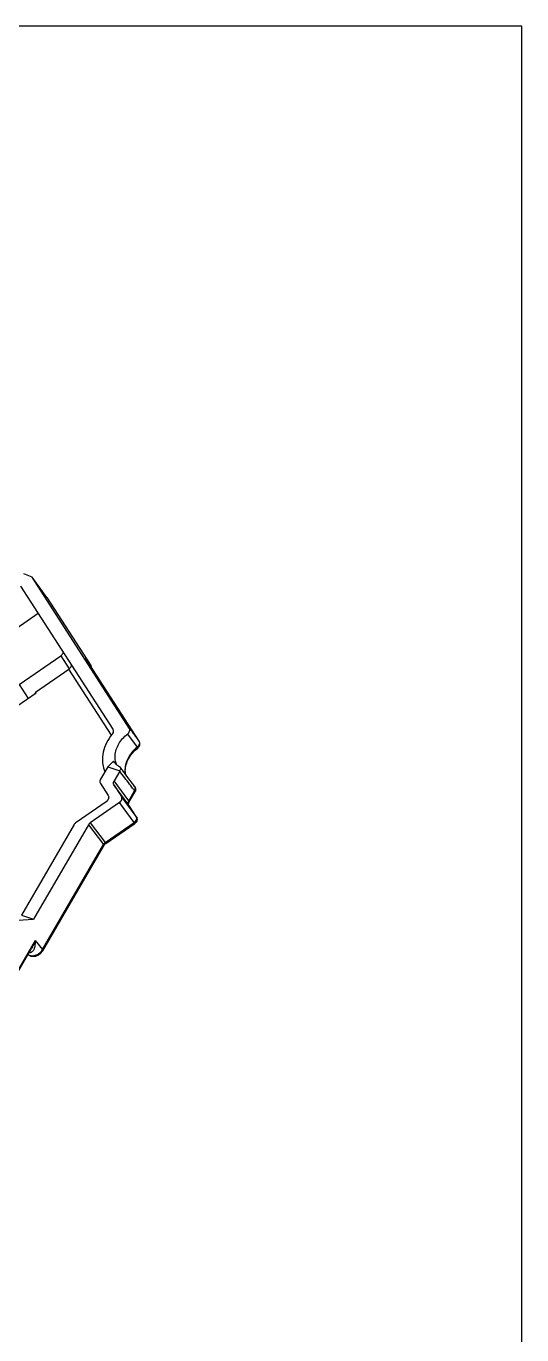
# Model space of a CAD drawing. Header units: inches. Extents: x 164842 to 166038, y -53074 to -52229.
# Drawn here: x 165028.2 to 165067.6, y -52897.9 to -52793.9 of the extents above; entities that cross this region are included whole.
import ezdxf

# ---------------------------------------------------------------- set-up
doc = ezdxf.new("R2010")
doc.units = ezdxf.units.IN
doc.header["$LTSCALE"] = 2
doc.header["$MEASUREMENT"] = 0
doc.layers.get('0').update_dxf_attribs({"linetype": 'CONTINUOUS'})
doc.layers.add('A', color=7, linetype='CONTINUOUS')

msp = doc.modelspace()

# ---------------------------------------------------------------- linework, layer by layer
at = {"color": 7, "linetype": 'Continuous'}
for p, q in [((165028.614, -52837.664), (165027.968, -52837.395)), ((165027.694, -52838.383), (165035.03, -52849.755)), ((165029.799, -52839.274), (165028.614, -52837.664)), ((165036.348, -52849.652), (165028.614, -52837.664)), ((165029.804, -52839.282), (165029.799, -52839.274)), ((165029.799, -52839.274), (165033.28, -52844.67)), ((165029.092, -52840.55), (165021.05, -52846.116)), ((165027.586, -52846.196), (165030.893, -52843.907)), ((165030.893, -52843.907), (165031.57, -52844.956)), ((165032.86, -52844.099), (165033.274, -52844.661)), ((165032.86, -52844.099), (165032.885, -52844.138)), ((165037.122, -52850.705), (165032.86, -52844.099)), ((165033.28, -52844.67), (165033.275, -52844.663)), ((165028.903, -52846.801), (165031.547, -52844.971)), ((165034.933, -52850.219), (165031.547, -52844.971)), ((165022.998, -52850.964), (165028.937, -52846.854)), ((165027.586, -52846.196), (165028.302, -52847.293)), ((165028.937, -52846.854), (165028.903, -52846.801)), ((165036.209, -52850.13), (165036.979, -52851.171)), ((165037.117, -52850.697), (165037.122, -52850.705)), ((165034.641, -52852.732), (165034.06, -52853.73)), ((165035.092, -52852.274), (165034.641, -52852.732)), ((165034.641, -52852.732), (165035.597, -52853.056)), ((165035.174, -52852.402), (165035.092, -52852.274)), ((165035.587, -52853.074), (165035.141, -52853.84)), ((165035.637, -52852.788), (165035.565, -52852.727)), ((165034.049, -52854.067), (165034.668, -52855.015)), ((165036.304, -52855.772), (165035.129, -52854.177)), ((165035.129, -52854.177), (165035.726, -52855.09)), ((165036.316, -52855.436), (165035.141, -52853.84)), ((165036.895, -52856.677), (165035.726, -52855.09)), ((165036.316, -52855.436), (165036.772, -52854.652)), ((165036.343, -52855.528), (165036.799, -52854.744)), ((165034.51, -52855.508), (165032.12, -52857.162)), ((165035.568, -52855.583), (165033.25, -52857.187)), ((165036.738, -52857.17), (165035.568, -52855.583)), ((165036.304, -52855.772), (165036.309, -52855.779)), ((165036.9, -52856.684), (165036.304, -52855.772)), ((165033.25, -52857.187), (165034.436, -52858.763)), ((165034.436, -52858.763), (165036.738, -52857.17)), ((165034.491, -52858.827), (165036.792, -52857.234)), ((165036.895, -52856.677), (165036.9, -52856.684)), ((165031.974, -52857.318), (165027.778, -52864.535)), ((165033.104, -52857.344), (165028.735, -52864.859)), ((165033.104, -52857.344), (165034.29, -52858.919)), ((165029.438, -52867.266), (165034.29, -52858.919)), ((165029.465, -52867.358), (165034.318, -52859.012)), ((165027.778, -52864.535), (165028.735, -52864.859)), ((165026.229, -52865.015), (165028.735, -52864.859)), ((165028.858, -52866.547), (165023.543, -52875.69)), ((165028.858, -52866.547), (165029.438, -52867.266)), ((165028.554, -52867.209), (165023.57, -52875.782))]:
    msp.add_line(p, q, dxfattribs=at)
for points, start_tangent, end_tangent in [([(165030.893, -52843.907), (165031.007, -52843.805), (165031.082, -52843.688), (165031.096, -52843.648)], (0.8222443, 0.5691347), (0.2697345, 0.9629347)), ([(165031.547, -52844.971), (165031.661, -52844.869), (165031.736, -52844.752), (165031.758, -52844.674)], (0.8222443, 0.5691347), (0.1203437, 0.9927323)), ([(165032.86, -52844.099), (165032.955, -52844.243)], (0.5778957, -0.8161106), (0.5262584, -0.8503247)), ([(165032.955, -52844.243), (165032.975, -52844.275)], (0.5262584, -0.8503247), (0.514205, -0.8576673)), ([(165033.288, -52844.685), (165033.274, -52844.662)], (-0.4881821, 0.8727418), (-0.5511162, 0.8344285)), ([(165033.338, -52844.816), (165033.28, -52844.67)], (-0.1814812, 0.9833944), (-0.5424322, 0.8400996)), ([(165033.319, -52844.764), (165033.312, -52844.738), (165033.288, -52844.685)], (-0.2248446, 0.9743946), (-0.4881821, 0.8727418)), ([(165033.327, -52844.82), (165033.326, -52844.808), (165033.319, -52844.764)], (-0.0419701, 0.9991189), (-0.2248446, 0.9743946)), ([(165033.341, -52844.837), (165033.338, -52844.816)], (-0.1274025, 0.9918511), (-0.1814812, 0.9833944)), ([(165028.903, -52846.801), (165028.842, -52846.923)], (-0.4312158, -0.9022488), (-0.4538042, -0.8911014)), ([(165035.03, -52849.755), (165035.071, -52849.876), (165035.053, -52850.014), (165034.978, -52850.148)], (0.5420879, -0.8403218), (-0.6256087, -0.780137)), ([(165036.209, -52850.13), (165036.313, -52850.023), (165036.375, -52849.895), (165036.387, -52849.765), (165036.348, -52849.652)], (0.7939824, 0.6079408), (-0.5420879, 0.8403218)), ([(165036.348, -52849.652), (165036.604, -52850.001), (165036.86, -52850.349), (165037.117, -52850.697)], (0.5927038, -0.8054205), (0.5927, -0.8054233)), ([(165034.978, -52850.148), (165034.54, -52850.831), (165034.278, -52851.567), (165034.215, -52852.3), (165034.299, -52852.805)], (-0.6256087, -0.780137), (0.2728714, -0.9620505)), ([(165035.253, -52852.283), (165035.221, -52851.837), (165035.31, -52851.371), (165035.513, -52850.914), (165035.82, -52850.491), (165036.209, -52850.13)], (-0.2110135, 0.9774831), (0.7939824, 0.6079408)), ([(165037.143, -52850.942), (165037.08, -52851.068), (165036.979, -52851.171)], (-0.2896166, -0.9571428), (-0.8041847, -0.5943795)), ([(165037.044, -52851.23), (165037.13, -52851.128), (165037.181, -52850.985)], (0.761829, 0.6477782), (0.1551244, 0.9878949)), ([(165037.117, -52850.697), (165037.156, -52850.811), (165037.143, -52850.942)], (0.5401548, -0.8415657), (-0.2896166, -0.9571428)), ([(165037.181, -52850.985), (165037.176, -52850.835), (165037.122, -52850.705)], (0.1551244, 0.9878949), (-0.541739, 0.8405468)), ([(165036.979, -52851.171), (165036.602, -52851.524), (165036.305, -52851.93), (165036.104, -52852.369), (165036.008, -52852.815), (165036.023, -52853.247), (165036.042, -52853.343)], (-0.7906307, -0.6122933), (0.2291147, -0.9733994)), ([(165036.063, -52853.374), (165036.03, -52853.031), (165036.103, -52852.556), (165036.302, -52852.079), (165036.618, -52851.63), (165037.03, -52851.241)], (-0.2121409, 0.9772391), (0.7906307, 0.6122933)), ([(165037.029, -52851.241), (165037.028, -52851.239), (165037.022, -52851.228), (165036.979, -52851.171)], (0.3114794, 0.9502529), (-0.6040119, 0.7969753)), ([(165037.03, -52851.241), (165037.044, -52851.23)], (0.7906307, 0.6122933), (0.761829, 0.6477782)), ([(165034.299, -52852.805), (165034.356, -52852.978)], (0.2728714, -0.9620505), (0.354181, -0.9351769)), ([(165034.356, -52852.978), (165034.411, -52853.11)], (0.354181, -0.9351769), (0.4167278, -0.9090313)), ([(165035.212, -52852.449), (165035.174, -52852.402)], (-0.6506098, 0.7594122), (-0.6042649, 0.7967835)), ([(165035.565, -52852.727), (165035.371, -52852.6), (165035.212, -52852.449)], (-0.8785877, 0.477581), (-0.6506098, 0.7594122)), ([(165035.364, -52852.606), (165035.253, -52852.283)], (-0.4330999, 0.9013459), (-0.2110135, 0.9774831)), ([(165035.587, -52853.074), (165035.592, -52853.065), (165035.597, -52853.056)], (0.5026218, 0.8645064), (0.4624479, 0.8866465)), ([(165036.604, -52854.428), (165036.377, -52854.126), (165035.982, -52853.6), (165035.587, -52853.074)], (-0.6004369, 0.7996721), (-0.6003402, 0.7997447)), ([(165035.597, -52853.056), (165035.656, -52852.962), (165035.67, -52852.869), (165035.637, -52852.788)], (0.668283, 0.7439071), (-0.5959566, 0.8030166)), ([(165035.756, -52852.946), (165035.637, -52852.788)], (-0.6003562, 0.7997328), (-0.6003449, 0.7997412)), ([(165036.773, -52854.301), (165036.407, -52853.813), (165035.962, -52853.22), (165035.756, -52852.946)], (-0.6004529, 0.7996601), (-0.6003562, 0.7997328)), ([(165034.06, -52853.73), (165034.014, -52853.848), (165034.01, -52853.965), (165034.049, -52854.067)], (-0.5026218, -0.8645064), (0.546927, -0.8371803)), ([(165035.129, -52854.177), (165035.09, -52854.075), (165035.095, -52853.958), (165035.141, -52853.84)], (-0.546927, 0.8371803), (0.5026218, 0.8645064)), ([(165034.668, -52855.015), (165034.709, -52855.133), (165034.694, -52855.267), (165034.624, -52855.4), (165034.51, -52855.508)], (0.546927, -0.8371803), (-0.8222443, -0.5691347)), ([(165035.568, -52855.583), (165035.681, -52855.476), (165035.751, -52855.344), (165035.767, -52855.208), (165035.726, -52855.09)], (0.8222443, 0.5691347), (-0.546927, 0.8371803)), ([(165036.772, -52854.652), (165036.604, -52854.428)], (-0.6004529, 0.7996601), (-0.6004369, 0.7996721)), ([(165036.772, -52854.652), (165036.818, -52854.531), (165036.821, -52854.412), (165036.779, -52854.309), (165036.773, -52854.301)], (0.5018322, 0.864965), (-0.6018236, 0.798629)), ([(165036.803, -52854.735), (165036.772, -52854.652)], (0.3886647, 0.9213792), (-0.5986734, 0.8009932)), ([(165036.773, -52854.301), (165036.845, -52854.461)], (0.6004529, -0.7996601), (0.202295, -0.9793246)), ([(165036.798, -52854.743), (165036.803, -52854.735)], (0.6414566, 0.7671594), (0.3886647, 0.9213793)), ([(165036.831, -52854.676), (165036.799, -52854.745)], (-0.3348818, -0.9422602), (-0.5036261, -0.8639217)), ([(165036.845, -52854.461), (165036.841, -52854.643), (165036.831, -52854.676)], (0.202295, -0.9793246), (-0.3348818, -0.9422602)), ([(165036.304, -52855.772), (165036.266, -52855.67), (165036.27, -52855.554), (165036.284, -52855.505)], (-0.5466858, 0.8373378), (0.3378283, 0.9412078)), ([(165036.284, -52855.505), (165036.316, -52855.436)], (0.3378283, 0.9412078), (0.500122, 0.865955)), ([(165036.292, -52855.729), (165036.299, -52855.632), (165036.343, -52855.528)], (-0.1454263, 0.9893691), (0.5028034, 0.8644008)), ([(165036.309, -52855.78), (165036.292, -52855.729)], (-0.5476472, 0.8367094), (-0.1454263, 0.9893691)), ([(165036.316, -52855.436), (165036.347, -52855.519), (165036.342, -52855.527)], (0.5986734, -0.8009932), (-0.640482, -0.7679732)), ([(165032.12, -52857.162), (165032.038, -52857.233), (165031.974, -52857.318)], (-0.8222443, -0.5691347), (-0.5026218, -0.8645064)), ([(165033.104, -52857.344), (165033.168, -52857.259), (165033.25, -52857.187)], (0.5026218, 0.8645064), (0.8222443, 0.5691347)), ([(165036.738, -52857.17), (165036.88, -52857.021)], (0.8252736, 0.564733), (0.52098, 0.8535689)), ([(165036.738, -52857.17), (165036.781, -52857.225), (165036.792, -52857.231), (165036.793, -52857.231)], (0.604634, -0.7965034), (0.9890373, -0.1476657)), ([(165036.959, -52856.977), (165036.899, -52857.126), (165036.792, -52857.234)], (-0.182, -0.9832985), (-0.8222996, -0.5690547)), ([(165036.88, -52857.021), (165036.938, -52856.84), (165036.895, -52856.677)], (0.52098, 0.8535689), (-0.5472457, 0.836972)), ([(165036.9, -52856.684), (165036.957, -52856.823), (165036.959, -52856.977)], (0.546927, -0.8371803), (-0.182, -0.9832985)), ([(165034.29, -52858.919), (165034.319, -52858.876), (165034.354, -52858.834), (165034.394, -52858.796)], (0.5038691, 0.86378), (0.7574292, 0.6529173)), ([(165034.29, -52858.919), (165034.321, -52859.003), (165034.317, -52859.011)], (0.5986734, -0.8009932), (-0.6414569, -0.7671591)), ([(165034.318, -52859.012), (165034.389, -52858.916)], (0.501959, 0.8648914), (0.6777506, 0.7352918)), ([(165034.389, -52858.916), (165034.491, -52858.827)], (0.6777506, 0.7352918), (0.8224024, 0.5689063)), ([(165034.394, -52858.796), (165034.436, -52858.763)], (0.7574292, 0.6529173), (0.8213955, 0.570359)), ([(165034.436, -52858.763), (165034.487, -52858.826)], (0.604634, -0.7965034), (0.2457516, 0.9693328)), ([(165028.858, -52866.547), (165028.862, -52866.735), (165028.851, -52866.9), (165028.828, -52867.045), (165028.794, -52867.169), (165028.751, -52867.274), (165028.699, -52867.361), (165028.639, -52867.429), (165028.571, -52867.477), (165028.497, -52867.504)], (0.0599411, -0.9982019), (-0.9746504, -0.2237332)), ([(165028.858, -52866.547), (165028.774, -52866.762), (165028.689, -52866.953), (165028.603, -52867.123), (165028.554, -52867.209)], (-0.3400159, -0.9404197), (-0.502637, -0.8644976)), ([(165028.29, -52867.664), (165028.307, -52867.676), (165028.527, -52867.776), (165028.777, -52867.797), (165029.03, -52867.736), (165029.259, -52867.599), (165029.438, -52867.402)], (0.802412, -0.5967705), (0.5538631, 0.8326078)), ([(165028.293, -52867.659), (165028.315, -52867.672), (165028.449, -52867.728), (165028.608, -52867.752), (165028.782, -52867.738), (165028.956, -52867.686), (165029.118, -52867.601), (165029.256, -52867.494)], (0.8410564, -0.5409475), (0.7332947, 0.679911)), ([(165028.42, -52867.512), (165028.381, -52867.51)], (-0.9996922, 0.024809), (-0.9970291, 0.0770254)), ([(165028.396, -52867.486), (165028.42, -52867.512)], (0.7194753, -0.6945181), (0.6291591, -0.7772765)), ([(165028.497, -52867.504), (165028.42, -52867.512)], (-0.9746504, -0.2237332), (-0.9996907, 0.0248683)), ([(165029.256, -52867.494), (165029.363, -52867.378), (165029.406, -52867.318)], (0.7332947, 0.679911), (0.5531066, 0.8331105)), ([(165029.406, -52867.318), (165029.438, -52867.266)], (0.5531066, 0.8331105), (0.4960768, 0.8682786)), ([(165029.438, -52867.266), (165029.469, -52867.349), (165029.464, -52867.357)], (0.5986734, -0.8009932), (-0.6413213, -0.7672724)), ([(165029.438, -52867.402), (165029.465, -52867.358)], (0.5538631, 0.8326078), (0.5021688, 0.8647696))]:
    msp.add_spline(points, degree=3, dxfattribs=dict(at, start_tangent=start_tangent, end_tangent=end_tangent))
at = {"layer": 'A'}
msp.add_lwpolyline([(164854.788, -53061.688), (165067.553, -53061.688), (165067.553, -52793.857), (164854.788, -52793.857)], close=True, dxfattribs=at)

doc.saveas('drawing.dxf')
